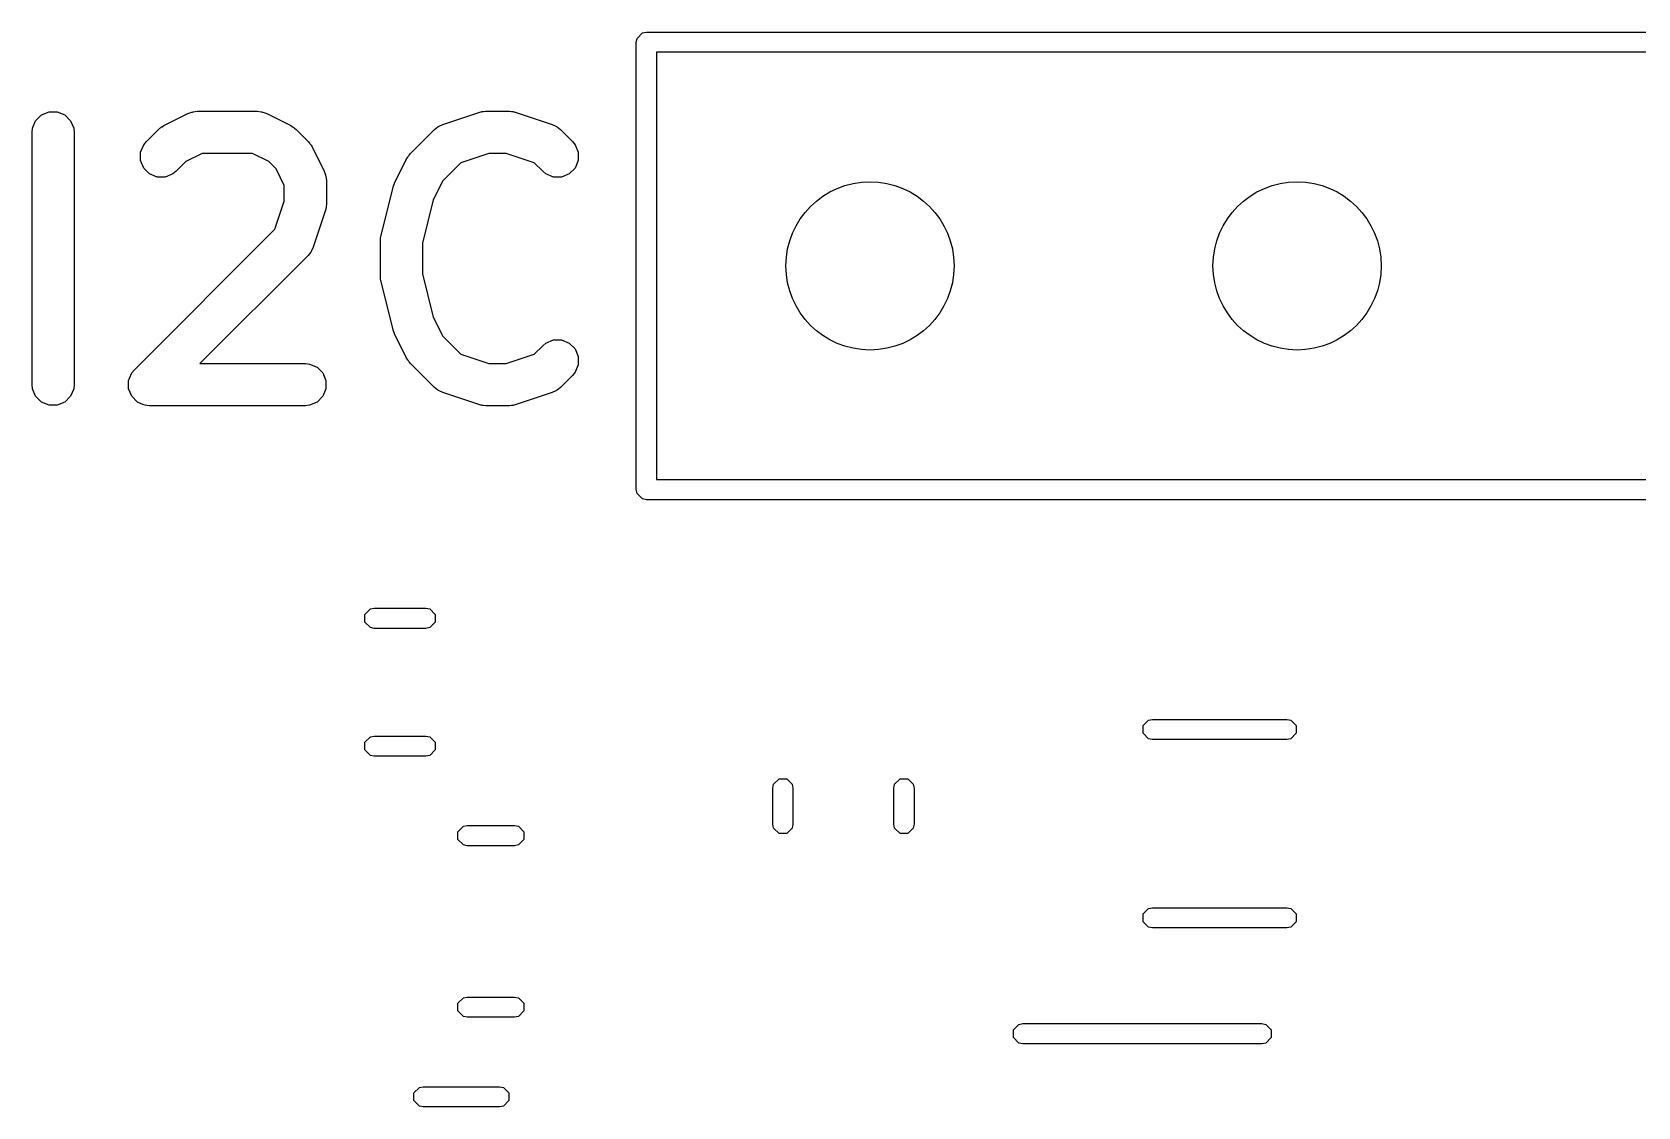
# Model space of a CAD drawing. Extents: x 89 to 178, y -115 to -57.
# Drawn here: x 143.2 to 152.75, y -107.22 to -100.83 of the extents above; entities that cross this region are included whole.
import ezdxf

# ---------------------------------------------------------------- set-up
doc = ezdxf.new("R2010")
doc.units = 0
doc.layers.add('BLACK', color=7, linetype='CONTINUOUS')

msp = doc.modelspace()

# ---------------------------------------------------------------- linework, layer by layer
at = {"layer": 'BLACK', "linetype": 'CONTINUOUS'}
for p, q in [((146.794567, -100.872039), (146.827039, -100.839567)), ((146.827039, -100.839567), (146.85, -100.835)), ((146.85, -100.835), (154.53, -100.835)), ((146.79, -100.895), (146.794567, -100.872039)), ((146.79, -103.555), (146.79, -100.895)), ((146.91, -100.955), (146.91, -103.495)), ((154.47, -100.955), (146.91, -100.955)), ((143.217681, -101.361482), (143.252169, -101.326994)), ((143.252169, -101.326994), (143.297229, -101.30833)), ((143.297229, -101.30833), (143.346001, -101.30833)), ((143.346001, -101.30833), (143.391061, -101.326994)), ((143.391061, -101.326994), (143.425549, -101.361482)), ((143.979999, -101.390554), (144.122857, -101.319125)), ((144.122857, -101.319125), (144.145743, -101.310367)), ((144.145743, -101.310367), (144.150224, -101.310048)), ((144.150224, -101.310048), (144.154373, -101.30833)), ((144.154373, -101.30833), (144.178759, -101.305928)), ((144.178759, -101.305928), (144.535901, -101.305928)), ((144.535901, -101.305928), (144.560287, -101.30833)), ((144.560287, -101.30833), (144.564435, -101.310048)), ((144.564435, -101.310048), (144.568917, -101.310367)), ((144.568917, -101.310367), (144.591803, -101.319125)), ((144.591803, -101.319125), (144.734661, -101.390554)), ((145.639229, -101.383772), (145.853515, -101.312343)), ((145.853515, -101.312343), (145.865608, -101.309593)), ((145.865608, -101.309593), (145.868658, -101.30833)), ((145.868658, -101.30833), (145.873079, -101.307894)), ((145.873079, -101.307894), (145.877409, -101.30691)), ((145.877409, -101.30691), (145.8807, -101.307143)), ((145.8807, -101.307143), (145.893044, -101.305928)), ((145.893044, -101.305928), (146.035901, -101.305928)), ((146.035901, -101.305928), (146.048244, -101.307143)), ((146.048244, -101.307143), (146.051535, -101.30691)), ((146.051535, -101.30691), (146.055864, -101.307894)), ((146.055864, -101.307894), (146.060287, -101.30833)), ((146.060287, -101.30833), (146.063337, -101.309593)), ((146.063337, -101.309593), (146.07543, -101.312343)), ((146.07543, -101.312343), (146.289715, -101.383772)), ((143.196615, -101.430928), (143.199017, -101.406542)), ((143.199017, -101.406542), (143.217681, -101.361482)), ((143.425549, -101.361482), (143.444213, -101.406542)), ((143.444213, -101.406542), (143.446615, -101.430928)), ((143.876085, -101.485397), (143.947512, -101.413969)), ((143.947512, -101.413969), (143.9571, -101.406099)), ((143.9571, -101.406099), (143.959262, -101.403608)), ((143.959262, -101.403608), (143.963019, -101.401242)), ((143.963019, -101.401242), (143.966454, -101.398424)), ((143.966454, -101.398424), (143.969504, -101.39716)), ((143.969504, -101.39716), (143.979999, -101.390554)), ((144.734661, -101.390554), (144.745157, -101.397161)), ((144.745157, -101.397161), (144.748205, -101.398424)), ((144.748205, -101.398424), (144.751636, -101.40124)), ((144.751636, -101.40124), (144.755398, -101.403608)), ((144.755398, -101.403608), (144.757561, -101.406102)), ((144.757561, -101.406102), (144.767147, -101.413969)), ((144.767147, -101.413969), (144.838575, -101.485396)), ((145.447513, -101.556826), (145.590369, -101.413969)), ((145.590369, -101.413969), (145.609311, -101.398424)), ((145.609311, -101.398424), (145.61346, -101.396705)), ((145.61346, -101.396705), (145.616854, -101.393762)), ((145.616854, -101.393762), (145.639229, -101.383772)), ((146.289715, -101.383772), (146.31209, -101.393762)), ((146.31209, -101.393762), (146.315483, -101.396705)), ((146.315483, -101.396705), (146.319633, -101.398424)), ((146.319633, -101.398424), (146.338575, -101.413969)), ((146.338575, -101.413969), (146.410003, -101.485396)), ((143.196615, -102.930928), (143.196615, -101.430928)), ((143.446615, -101.430928), (143.446615, -102.930928)), ((143.841875, -101.549398), (143.86054, -101.504339)), ((143.86054, -101.504339), (143.876085, -101.485397)), ((144.838575, -101.485396), (144.846444, -101.494984)), ((144.846444, -101.494984), (144.848936, -101.497146)), ((144.848936, -101.497146), (144.851301, -101.500903)), ((144.851301, -101.500903), (144.85412, -101.504338)), ((144.85412, -101.504338), (144.855383, -101.507388)), ((144.855383, -101.507388), (144.86199, -101.517883)), ((144.86199, -101.517883), (144.933419, -101.66074)), ((146.410003, -101.485396), (146.425548, -101.504338)), ((146.425548, -101.504338), (146.444213, -101.549398)), ((143.841875, -101.598172), (143.841875, -101.549398)), ((143.86054, -101.643231), (143.841875, -101.598172)), ((144.109946, -101.605088), (144.052861, -101.662173)), ((144.208267, -101.555928), (144.109946, -101.605088)), ((144.506393, -101.555928), (144.208267, -101.555928)), ((144.604714, -101.605088), (144.506393, -101.555928)), ((144.647455, -101.64783), (144.604714, -101.605088)), ((145.352669, -101.732169), (145.424098, -101.589312)), ((145.424098, -101.589312), (145.430705, -101.578815)), ((145.430705, -101.578815), (145.431968, -101.575768)), ((145.431968, -101.575768), (145.434784, -101.572336)), ((145.434784, -101.572336), (145.437152, -101.568575)), ((145.437152, -101.568575), (145.439646, -101.566411)), ((145.439646, -101.566411), (145.447513, -101.556826)), ((145.746281, -101.61161), (145.638632, -101.719258)), ((145.913327, -101.555928), (145.746281, -101.61161)), ((146.015617, -101.555928), (145.913327, -101.555928)), ((146.182664, -101.61161), (146.015617, -101.555928)), ((146.233226, -101.662173), (146.182664, -101.61161)), ((146.444213, -101.598171), (146.425548, -101.643231)), ((146.444213, -101.549398), (146.444213, -101.598171)), ((143.895027, -101.677718), (143.86054, -101.643231)), ((143.940086, -101.696383), (143.895027, -101.677718)), ((143.98886, -101.696383), (143.940086, -101.696383)), ((144.033919, -101.677718), (143.98886, -101.696383)), ((144.052861, -101.662173), (144.033919, -101.677718)), ((144.696616, -101.74615), (144.647455, -101.64783)), ((144.933419, -101.66074), (144.942177, -101.683625)), ((144.942177, -101.683625), (144.942495, -101.688107)), ((144.942495, -101.688107), (144.944214, -101.692256)), ((144.944214, -101.692256), (144.946616, -101.716642)), ((146.252168, -101.677718), (146.233226, -101.662173)), ((146.297228, -101.696383), (146.252168, -101.677718)), ((146.346001, -101.696383), (146.297228, -101.696383)), ((146.391061, -101.677718), (146.346001, -101.696383)), ((146.425548, -101.643231), (146.391061, -101.677718)), ((144.696616, -101.839216), (144.696616, -101.74615)), ((144.946616, -101.716642), (144.946616, -101.8595)), ((145.271776, -102.043468), (145.343204, -101.757754)), ((145.343204, -101.757754), (145.343847, -101.755954)), ((145.343847, -101.755954), (145.343911, -101.755055)), ((145.343911, -101.755055), (145.347793, -101.744908)), ((145.347793, -101.744908), (145.351449, -101.734679)), ((145.351449, -101.734679), (145.351985, -101.733954)), ((145.351985, -101.733954), (145.352669, -101.732169)), ((145.638632, -101.719258), (145.582412, -101.831698)), ((144.640933, -102.006261), (144.696616, -101.839216)), ((144.940201, -101.899029), (144.868772, -102.113314)), ((144.94295, -101.886935), (144.940201, -101.899029)), ((144.944214, -101.883886), (144.94295, -101.886935)), ((144.944649, -101.879464), (144.944214, -101.883886)), ((144.945634, -101.875135), (144.944649, -101.879464)), ((144.946616, -101.8595), (144.9454, -101.871843)), ((144.9454, -101.871843), (144.945634, -101.875135)), ((145.582412, -101.831698), (145.518044, -102.089173)), ((143.804656, -102.84254), (144.640933, -102.006261)), ((145.268044, -102.073785), (145.268463, -102.06953)), ((145.268044, -102.288071), (145.268044, -102.073785)), ((145.268192, -102.067709), (145.269541, -102.05858)), ((145.268463, -102.06953), (145.268192, -102.067709)), ((145.269541, -102.05858), (145.270446, -102.049399)), ((145.270446, -102.049399), (145.27115, -102.047697)), ((145.27115, -102.047697), (145.271776, -102.043468)), ((145.518044, -102.089173), (145.518044, -102.272682)), ((144.838575, -102.162174), (144.19482, -102.805928)), ((144.85412, -102.143232), (144.838575, -102.162174)), ((144.855838, -102.139082), (144.85412, -102.143232)), ((144.858782, -102.135689), (144.855838, -102.139082)), ((144.868772, -102.113314), (144.858782, -102.135689)), ((145.518044, -102.272682), (145.582412, -102.530157)), ((145.268463, -102.292325), (145.268044, -102.288071)), ((145.268192, -102.294147), (145.268463, -102.292325)), ((145.269541, -102.303275), (145.268192, -102.294147)), ((145.270446, -102.312457), (145.269541, -102.303275)), ((145.27115, -102.314158), (145.270446, -102.312457)), ((145.271776, -102.318388), (145.27115, -102.314158)), ((145.343204, -102.604102), (145.271776, -102.318388)), ((145.582412, -102.530157), (145.638631, -102.642596)), ((145.343847, -102.605901), (145.343204, -102.604102)), ((145.343911, -102.606801), (145.343847, -102.605901)), ((145.347793, -102.616947), (145.343911, -102.606801)), ((145.351449, -102.627177), (145.347793, -102.616947)), ((145.351985, -102.627901), (145.351449, -102.627177)), ((145.352669, -102.629687), (145.351985, -102.627901)), ((145.424098, -102.772544), (145.352669, -102.629687)), ((145.638631, -102.642596), (145.74628, -102.750245)), ((146.252168, -102.684138), (146.297227, -102.665473)), ((146.297227, -102.665473), (146.346001, -102.665473)), ((146.346001, -102.665473), (146.391061, -102.684137)), ((145.74628, -102.750245), (145.91333, -102.805928)), ((146.015615, -102.805928), (146.182664, -102.750245)), ((146.182664, -102.750245), (146.233226, -102.699683)), ((146.233226, -102.699683), (146.252168, -102.684138)), ((146.391061, -102.684137), (146.425548, -102.718624)), ((146.425548, -102.718624), (146.444213, -102.763684)), ((143.789115, -102.861476), (143.804656, -102.84254)), ((144.19482, -102.805928), (144.821616, -102.805928)), ((144.821616, -102.805928), (144.846002, -102.80833)), ((144.846002, -102.80833), (144.891062, -102.826994)), ((144.891062, -102.826994), (144.92555, -102.861482)), ((145.430703, -102.783036), (145.424098, -102.772544)), ((145.431967, -102.786088), (145.430703, -102.783036)), ((145.434787, -102.789524), (145.431967, -102.786088)), ((145.437152, -102.793281), (145.434787, -102.789524)), ((145.439643, -102.795441), (145.437152, -102.793281)), ((145.447512, -102.80503), (145.439643, -102.795441)), ((145.590369, -102.947888), (145.447512, -102.80503)), ((145.91333, -102.805928), (146.015615, -102.805928)), ((146.425549, -102.857517), (146.410004, -102.876459)), ((146.444213, -102.812457), (146.425549, -102.857517)), ((146.444213, -102.763684), (146.444213, -102.812457)), ((143.199017, -102.955314), (143.196615, -102.930928)), ((143.446615, -102.930928), (143.444213, -102.955314)), ((143.770446, -102.906542), (143.774021, -102.897912)), ((143.770446, -102.955314), (143.770446, -102.906542)), ((143.774021, -102.897912), (143.776256, -102.892516)), ((143.776256, -102.892516), (143.78911, -102.861482)), ((143.78911, -102.861482), (143.789115, -102.861476)), ((144.92555, -102.861482), (144.944214, -102.906542)), ((144.944214, -102.906542), (144.944214, -102.955314)), ((145.609311, -102.963433), (145.590369, -102.947888)), ((146.338576, -102.947888), (146.319634, -102.963433)), ((146.410004, -102.876459), (146.338576, -102.947888)), ((143.217681, -103.000374), (143.199017, -102.955314)), ((143.252169, -103.034862), (143.217681, -103.000374)), ((143.297229, -103.053526), (143.252169, -103.034862)), ((143.391061, -103.034862), (143.346001, -103.053526)), ((143.425549, -103.000374), (143.391061, -103.034862)), ((143.444213, -102.955314), (143.425549, -103.000374)), ((143.78911, -103.000374), (143.770446, -102.955314)), ((143.823598, -103.034862), (143.78911, -103.000374)), ((143.855459, -103.048059), (143.823598, -103.034862)), ((143.868657, -103.053526), (143.855459, -103.048059)), ((144.891062, -103.034862), (144.846002, -103.053526)), ((144.92555, -103.000374), (144.891062, -103.034862)), ((144.944214, -102.955314), (144.92555, -103.000374)), ((145.613462, -102.965152), (145.609311, -102.963433)), ((145.616855, -102.968095), (145.613462, -102.965152)), ((145.63923, -102.978086), (145.616855, -102.968095)), ((145.853516, -103.049514), (145.63923, -102.978086)), ((146.289715, -102.978086), (146.075429, -103.049514)), ((146.31209, -102.968095), (146.289715, -102.978086)), ((146.315482, -102.965152), (146.31209, -102.968095)), ((146.319634, -102.963433), (146.315482, -102.965152)), ((143.346001, -103.053526), (143.297229, -103.053526)), ((143.868658, -103.053526), (143.868657, -103.053526)), ((143.893044, -103.055928), (143.868658, -103.053526)), ((144.821616, -103.055928), (143.893044, -103.055928)), ((144.846002, -103.053526), (144.821616, -103.055928)), ((145.865609, -103.052263), (145.853516, -103.049514)), ((145.868658, -103.053526), (145.865609, -103.052263)), ((145.873079, -103.053961), (145.868658, -103.053526)), ((145.87741, -103.054946), (145.873079, -103.053961)), ((145.8807, -103.054712), (145.87741, -103.054946)), ((145.893044, -103.055928), (145.8807, -103.054712)), ((146.035901, -103.055928), (145.893044, -103.055928)), ((146.048244, -103.054712), (146.035901, -103.055928)), ((146.051535, -103.054946), (146.048244, -103.054712)), ((146.055865, -103.053961), (146.051535, -103.054946)), ((146.060287, -103.053526), (146.055865, -103.053961)), ((146.063335, -103.052263), (146.060287, -103.053526)), ((146.075429, -103.049514), (146.063335, -103.052263)), ((146.91, -103.495), (154.47, -103.495)), ((146.794567, -103.577961), (146.79, -103.555)), ((146.827039, -103.610433), (146.794567, -103.577961)), ((146.85, -103.615), (146.827039, -103.610433)), ((154.53, -103.615), (146.85, -103.615)), ((145.175926, -104.297039), (145.208398, -104.264567)), ((145.208398, -104.264567), (145.231359, -104.26)), ((145.231359, -104.26), (145.538641, -104.26)), ((145.538641, -104.26), (145.561602, -104.264567)), ((145.561602, -104.264567), (145.594074, -104.297039)), ((145.175926, -104.342961), (145.175926, -104.297039)), ((145.208398, -104.375433), (145.175926, -104.342961)), ((145.231359, -104.38), (145.208398, -104.375433)), ((145.538641, -104.38), (145.231359, -104.38)), ((145.561602, -104.375433), (145.538641, -104.38)), ((145.594074, -104.342961), (145.561602, -104.375433)), ((145.594074, -104.297039), (145.594074, -104.342961)), ((149.804445, -104.958039), (149.836917, -104.925567)), ((149.804445, -105.003961), (149.804445, -104.958039)), ((149.836917, -104.925567), (149.859878, -104.921)), ((149.859878, -104.921), (150.659122, -104.921)), ((150.659122, -104.921), (150.682083, -104.925567)), ((150.682083, -104.925567), (150.714555, -104.958039)), ((150.714555, -104.958039), (150.714555, -105.003961)), ((145.175926, -105.057039), (145.208398, -105.024567)), ((145.208398, -105.024567), (145.231359, -105.02)), ((145.231359, -105.02), (145.538641, -105.02)), ((145.538641, -105.02), (145.561602, -105.024567)), ((145.561602, -105.024567), (145.594074, -105.057039)), ((149.836917, -105.036433), (149.804445, -105.003961)), ((149.859878, -105.041), (149.836917, -105.036433)), ((150.659122, -105.041), (149.859878, -105.041)), ((150.682083, -105.036433), (150.659122, -105.041)), ((150.714555, -105.003961), (150.682083, -105.036433)), ((145.175926, -105.102961), (145.175926, -105.057039)), ((145.208398, -105.135433), (145.175926, -105.102961)), ((145.231359, -105.14), (145.208398, -105.135433)), ((145.538641, -105.14), (145.231359, -105.14)), ((145.561602, -105.135433), (145.538641, -105.14)), ((145.594074, -105.102961), (145.561602, -105.135433)), ((145.594074, -105.057039), (145.594074, -105.102961)), ((147.602, -105.329164), (147.606567, -105.306203)), ((147.602, -105.544836), (147.602, -105.329164)), ((147.606567, -105.306203), (147.639039, -105.273731)), ((147.639039, -105.273731), (147.684961, -105.273731)), ((147.684961, -105.273731), (147.717433, -105.306203)), ((147.717433, -105.306203), (147.722, -105.329164)), ((147.722, -105.329164), (147.722, -105.544836)), ((148.322, -105.329164), (148.326567, -105.306203)), ((148.322, -105.544836), (148.322, -105.329164)), ((148.326567, -105.306203), (148.359039, -105.273731)), ((148.359039, -105.273731), (148.404961, -105.273731)), ((148.404961, -105.273731), (148.437433, -105.306203)), ((148.437433, -105.306203), (148.442, -105.329164)), ((148.442, -105.329164), (148.442, -105.544836)), ((145.729487, -105.589039), (145.761959, -105.556567)), ((145.729487, -105.634961), (145.729487, -105.589039)), ((145.761959, -105.556567), (145.78492, -105.552)), ((145.78492, -105.552), (146.06608, -105.552)), ((146.06608, -105.552), (146.089041, -105.556567)), ((146.089041, -105.556567), (146.121513, -105.589039)), ((146.121513, -105.589039), (146.121513, -105.634961)), ((147.606567, -105.567797), (147.602, -105.544836)), ((147.639039, -105.600269), (147.606567, -105.567797)), ((147.684961, -105.600269), (147.639039, -105.600269)), ((147.717433, -105.567797), (147.684961, -105.600269)), ((147.722, -105.544836), (147.717433, -105.567797)), ((148.326567, -105.567797), (148.322, -105.544836)), ((148.359039, -105.600269), (148.326567, -105.567797)), ((148.404961, -105.600269), (148.359039, -105.600269)), ((148.437433, -105.567797), (148.404961, -105.600269)), ((148.442, -105.544836), (148.437433, -105.567797)), ((145.761959, -105.667433), (145.729487, -105.634961)), ((145.78492, -105.672), (145.761959, -105.667433)), ((146.06608, -105.672), (145.78492, -105.672)), ((146.089041, -105.667433), (146.06608, -105.672)), ((146.121513, -105.634961), (146.089041, -105.667433)), ((149.804445, -106.078039), (149.836917, -106.045567)), ((149.804445, -106.123961), (149.804445, -106.078039)), ((149.836917, -106.045567), (149.859878, -106.041)), ((149.859878, -106.041), (150.659122, -106.041)), ((150.659122, -106.041), (150.682083, -106.045567)), ((150.682083, -106.045567), (150.714555, -106.078039)), ((150.714555, -106.078039), (150.714555, -106.123961)), ((149.836917, -106.156433), (149.804445, -106.123961)), ((149.859878, -106.161), (149.836917, -106.156433)), ((150.659122, -106.161), (149.859878, -106.161)), ((150.682083, -106.156433), (150.659122, -106.161)), ((150.714555, -106.123961), (150.682083, -106.156433)), ((145.729487, -106.609039), (145.761959, -106.576567)), ((145.761959, -106.576567), (145.78492, -106.572)), ((145.78492, -106.572), (146.06608, -106.572)), ((146.06608, -106.572), (146.089041, -106.576567)), ((146.089041, -106.576567), (146.121513, -106.609039)), ((145.729487, -106.654961), (145.729487, -106.609039)), ((145.761959, -106.687433), (145.729487, -106.654961)), ((146.121513, -106.654961), (146.089041, -106.687433)), ((146.121513, -106.609039), (146.121513, -106.654961)), ((145.78492, -106.692), (145.761959, -106.687433)), ((146.06608, -106.692), (145.78492, -106.692)), ((146.089041, -106.687433), (146.06608, -106.692)), ((149.033315, -106.767039), (149.065787, -106.734567)), ((149.033315, -106.812961), (149.033315, -106.767039)), ((149.065787, -106.734567), (149.088748, -106.73)), ((149.088748, -106.73), (150.511252, -106.73)), ((150.511252, -106.73), (150.534213, -106.734567)), ((150.534213, -106.734567), (150.566685, -106.767039)), ((150.566685, -106.767039), (150.566685, -106.812961)), ((149.065787, -106.845433), (149.033315, -106.812961)), ((149.088748, -106.85), (149.065787, -106.845433)), ((150.511252, -106.85), (149.088748, -106.85)), ((150.534213, -106.845433), (150.511252, -106.85)), ((150.566685, -106.812961), (150.534213, -106.845433)), ((145.467503, -107.142039), (145.499975, -107.109567)), ((145.467503, -107.187961), (145.467503, -107.142039)), ((145.499975, -107.109567), (145.522936, -107.105)), ((145.522936, -107.105), (145.977064, -107.105)), ((145.977064, -107.105), (146.000025, -107.109567)), ((146.000025, -107.109567), (146.032497, -107.142039)), ((146.032497, -107.142039), (146.032497, -107.187961)), ((145.499975, -107.220433), (145.467503, -107.187961)), ((145.522936, -107.225), (145.499975, -107.220433)), ((145.977064, -107.225), (145.522936, -107.225)), ((146.000025, -107.220433), (145.977064, -107.225)), ((146.032497, -107.187961), (146.000025, -107.220433))]:
    msp.add_line(p, q, dxfattribs=at)
at = {"layer": 'BLACK'}
for centre in [(148.18, -102.225), (148.18, -102.225), (148.18, -102.225), (150.72, -102.225), (150.72, -102.225), (150.72, -102.225)]:
    msp.add_circle(centre, 0.5, dxfattribs=at)

doc.saveas('drawing.dxf')
